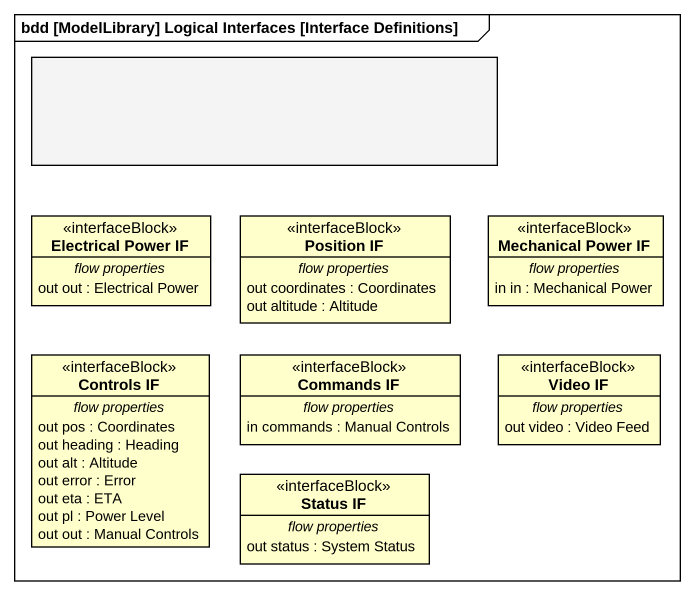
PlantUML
@startuml
mainframe bdd [ModelLibrary] Logical Interfaces [Interface Definitions]
allowmixing
hide circle
hide empty members
rectangle " " as rectangle1 #F4F4F4
class "Electrical Power IF" as Electrical_Power_IF <<interfaceBlock>> {
  -- flow properties --
  out out : Electrical Power
}
class "Position IF" as Position_IF <<interfaceBlock>> {
  -- flow properties --
  out coordinates : Coordinates
  out altitude : Altitude
}
class "Mechanical Power IF" as Mechanical_Power_IF <<interfaceBlock>> {
  -- flow properties --
  in in : Mechanical Power
}
class "Controls IF" as Controls_IF <<interfaceBlock>> {
  -- flow properties --
  out pos : Coordinates
  out heading : Heading
  out alt : Altitude
  out error : Error
  out eta : ETA
  out pl : Power Level
  out out : Manual Controls
}
class "Commands IF" as Commands_IF <<interfaceBlock>> {
  -- flow properties --
  in commands : Manual Controls
}
class "Video IF" as Video_IF <<interfaceBlock>> {
  -- flow properties --
  out video : Video Feed
}
class "Status IF" as Status_IF <<interfaceBlock>> {
  -- flow properties --
  out status : System Status
}
@enduml
